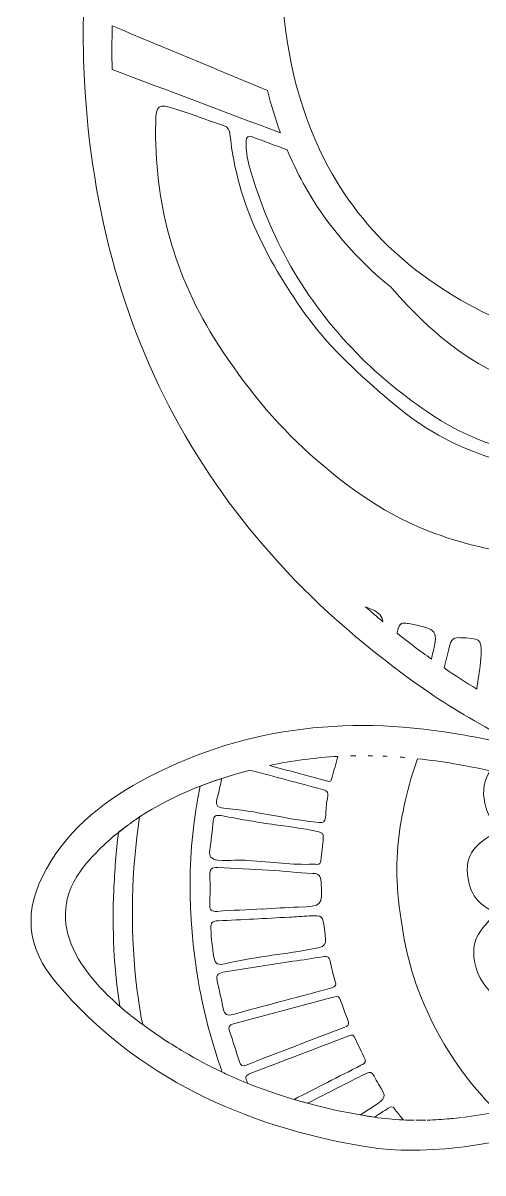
# Model space of a CAD drawing. Extents: x 316 to 1684, y -1896 to -103.
# Drawn here: x 316 to 528, y -903 to -371 of the extents above; entities that cross this region are included whole.
import ezdxf

# ---------------------------------------------------------------- set-up
doc = ezdxf.new("R2010")
doc.units = 0
doc.header["$MEASUREMENT"] = 0
doc.layers.add('Layer 1', color=7, linetype='Continuous')

# ---------------------------------------------------------------- blocks, each defined once
blk = doc.blocks.new('block 2')
at = {"layer": 'Layer 1', "lineweight": 0}
for points, knots in [([(1673.34, -762.19), (1662.42, -742.78), (1645.38, -729.84), (1626.13, -719.79), (1579.9, -695.65), (1530.89, -691.29), (1480.17, -700.46), (1472.26, -701.89), (1464.42, -703.7), (1456.37, -704.91), (1469.08, -697.31), (1482.2, -690.52), (1494.42, -682.22), (1597.01, -612.54), (1651.13, -515.77), (1656.09, -391.82), (1657.77, -349.83), (1651.93, -308.69), (1637.06, -269.34), (1611.07, -200.5), (1565.67, -148.18), (1500.72, -113.18), (1495.34, -110.26), (1489.49, -108.12), (1483.74, -105.96), (1478.61, -104.02), (1473.29, -103.35), (1467.76, -104.63), (1456.24, -107.26), (1452.69, -116.14), (1459.89, -125.56), (1462.54, -129.04), (1465.99, -132.02), (1469.48, -134.7), (1504.07, -161.2), (1530.16, -194), (1547, -234.47), (1562.92, -272.74), (1566.44, -312.54), (1564.66, -353.22), (1563.42, -381.55), (1557.91, -408.96), (1544.9, -434.47), (1526.94, -469.68), (1498.13, -493.38), (1462.73, -508.98), (1403.63, -535.05), (1341.45, -548.51), (1276.91, -549.25), (1244.48, -549.61), (1212.44, -543.11), (1181.42, -534.64), (1141.75, -523.78), (1102.93, -524.66), (1063.01, -531.94), (1042.09, -535.74), (1021.1, -537.48), (1000.09, -537.46), (1000.09, -537.46), (999.91, -537.46), (999.91, -537.46), (978.9, -537.48), (957.91, -535.74), (936.99, -531.94), (897.07, -524.66), (858.25, -523.78), (818.58, -534.64), (787.56, -543.11), (755.52, -549.61), (723.09, -549.25), (658.55, -548.51), (596.37, -535.05), (537.27, -508.98), (501.87, -493.38), (473.06, -469.68), (455.1, -434.47), (442.09, -408.96), (436.58, -381.55), (435.34, -353.22), (433.56, -312.54), (437.08, -272.74), (453, -234.47), (469.84, -194), (495.93, -161.2), (530.52, -134.7), (534.01, -132.02), (537.46, -129.04), (540.11, -125.56), (547.31, -116.14), (543.76, -107.26), (532.24, -104.63), (526.71, -103.35), (521.39, -104.02), (516.26, -105.96), (510.51, -108.12), (504.66, -110.26), (499.28, -113.18), (434.33, -148.18), (388.93, -200.5), (362.94, -269.34), (348.07, -308.69), (342.23, -349.83), (343.91, -391.82), (348.87, -515.77), (402.99, -612.54), (505.58, -682.22), (517.8, -690.52), (530.92, -697.31), (543.63, -704.91), (535.58, -703.7), (527.74, -701.89), (519.83, -700.46), (469.11, -691.29), (420.1, -695.65), (373.87, -719.79), (354.62, -729.84), (337.58, -742.78), (326.66, -762.19), (315.82, -781.5), (317.18, -798.64), (331.61, -815.49), (368.81, -858.94), (417.78, -881), (472.89, -890.53), (504.31, -895.96), (535.11, -888.26), (565.83, -882.51), (590.21, -877.94), (614, -870.13), (639.08, -869.18), (649.66, -868.8), (660.2, -868.1), (670.74, -869.82), (672.19, -870.05), (673.96, -870.13), (674.55, -871.64), (675.23, -873.37), (673.43, -874.11), (672.36, -875.01), (668.06, -878.69), (663.71, -882.32), (659.38, -885.99), (620.72, -918.68), (588.9, -956.77), (568.23, -1003.36), (540.49, -1065.86), (541.29, -1129.7), (560.55, -1194.12), (578.08, -1252.81), (607.58, -1305.64), (640.94, -1356.5), (684.92, -1423.6), (735.47, -1485.8), (785.51, -1548.36), (833.7, -1608.6), (882.43, -1668.47), (924.51, -1733.29), (952.78, -1776.85), (977.69, -1822.09), (992.65, -1872.18), (994.88, -1879.62), (997.22, -1887), (999.91, -1895.77), (999.93, -1895.86), (999.96, -1895.94), (999.99, -1896.03), (999.99, -1896.01), (1000, -1896.01), (1000, -1896), (1000, -1896.01), (1000.01, -1896.01), (1000.01, -1896.03), (1000.04, -1895.94), (1000.07, -1895.86), (1000.09, -1895.77), (1002.78, -1887), (1005.12, -1879.62), (1007.35, -1872.18), (1022.31, -1822.09), (1047.22, -1776.85), (1075.49, -1733.29), (1117.57, -1668.47), (1166.3, -1608.6), (1214.49, -1548.36), (1264.53, -1485.8), (1315.08, -1423.6), (1359.06, -1356.5), (1392.42, -1305.64), (1421.92, -1252.81), (1439.45, -1194.12), (1458.71, -1129.7), (1459.51, -1065.86), (1431.77, -1003.36), (1411.1, -956.77), (1379.28, -918.68), (1340.62, -885.99), (1336.29, -882.32), (1331.94, -878.69), (1327.64, -875.01), (1326.57, -874.11), (1324.77, -873.37), (1325.45, -871.64), (1326.04, -870.13), (1327.81, -870.05), (1329.26, -869.82), (1339.8, -868.1), (1350.34, -868.8), (1360.92, -869.18), (1386, -870.13), (1409.79, -877.94), (1434.17, -882.51), (1464.89, -888.26), (1495.69, -895.96), (1527.11, -890.53), (1582.22, -881), (1631.19, -858.94), (1668.39, -815.49), (1682.82, -798.64), (1684.18, -781.5), (1673.34, -762.19)], [0, 0, 0, 0, 1, 1, 1, 2, 2, 2, 3, 3, 3, 4, 4, 4, 5, 5, 5, 6, 6, 6, 7, 7, 7, 8, 8, 8, 9, 9, 9, 10, 10, 10, 11, 11, 11, 12, 12, 12, 13, 13, 13, 14, 14, 14, 15, 15, 15, 16, 16, 16, 17, 17, 17, 18, 18, 18, 19, 19, 19, 20, 20, 20, 21, 21, 21, 22, 22, 22, 23, 23, 23, 24, 24, 24, 25, 25, 25, 26, 26, 26, 27, 27, 27, 28, 28, 28, 29, 29, 29, 30, 30, 30, 31, 31, 31, 32, 32, 32, 33, 33, 33, 34, 34, 34, 35, 35, 35, 36, 36, 36, 37, 37, 37, 38, 38, 38, 39, 39, 39, 40, 40, 40, 41, 41, 41, 42, 42, 42, 43, 43, 43, 44, 44, 44, 45, 45, 45, 46, 46, 46, 47, 47, 47, 48, 48, 48, 49, 49, 49, 50, 50, 50, 51, 51, 51, 52, 52, 52, 53, 53, 53, 54, 54, 54, 55, 55, 55, 56, 56, 56, 57, 57, 57, 58, 58, 58, 59, 59, 59, 60, 60, 60, 61, 61, 61, 62, 62, 62, 63, 63, 63, 64, 64, 64, 65, 65, 65, 66, 66, 66, 67, 67, 67, 68, 68, 68, 69, 69, 69, 70, 70, 70, 71, 71, 71, 72, 72, 72, 73, 73, 73, 73]), ([(357.07, -372.59), (380.96, -382.54), (404.86, -392.5), (428.76, -402.45), (430.4, -409.08), (432.37, -415.61), (434.72, -422.04), (408.83, -412.28), (382.94, -402.5), (357.04, -392.72), (357.04, -392.72), (357.02, -392.72), (357.02, -392.72), (356.81, -386.02), (356.83, -379.3), (357.07, -372.59)], [0, 0, 0, 0, 1, 1, 1, 2, 2, 2, 3, 3, 3, 4, 4, 4, 5, 5, 5, 5]), ([(592.52, -611.12), (579.77, -614.92), (566.71, -616.46), (553.42, -616.58), (537.02, -616.61), (521.36, -612.7), (506.04, -607.18), (484.13, -599.31), (465.71, -586.06), (448.51, -570.66), (431.85, -555.75), (418.09, -538.54), (405.97, -519.87), (385.71, -488.6), (376.34, -454.29), (377.1, -417.11), (377.26, -409.27), (378.29, -408.4), (385.96, -410.84), (393.52, -413.25), (400.93, -416.15), (408.46, -418.68), (410.52, -419.36), (411.21, -420.55), (411.42, -422.56), (414.63, -454.82), (429.17, -482.47), (447.8, -508.02), (458.18, -522.25), (471.55, -533.95), (484.96, -545.6), (510.83, -568.07), (540.67, -578.42), (574.43, -578.48), (580.38, -578.5), (584.15, -579.96), (586.63, -585.63), (589.36, -591.78), (593.1, -597.46), (596.12, -603.5), (598.82, -608.94), (598.5, -609.34), (592.52, -611.12)], [0, 0, 0, 0, 1, 1, 1, 2, 2, 2, 3, 3, 3, 4, 4, 4, 5, 5, 5, 6, 6, 6, 7, 7, 7, 8, 8, 8, 9, 9, 9, 10, 10, 10, 11, 11, 11, 12, 12, 12, 13, 13, 13, 14, 14, 14, 14]), ([(445.3, -445.34), (455.93, -464.68), (469.73, -480.46), (485.95, -493.57), (485.96, -493.57), (485.98, -493.58), (485.99, -493.6), (486.81, -494.56), (487.65, -495.49), (488.49, -496.44), (503.48, -513.17), (520.17, -527.43), (541.06, -536.2), (546.17, -538.35), (551.37, -540.3), (556.59, -542.15), (560.6, -543.57), (563.73, -546.01), (565.79, -549.67), (569.49, -556.17), (573.13, -562.73), (576.57, -569.37), (578.73, -573.51), (578.11, -574.24), (573.35, -573.99), (548.93, -572.15), (525.64, -566.4), (505.05, -552.64), (492.47, -544.24), (480.68, -534.84), (470.02, -523.94), (445.9, -499.28), (429.51, -470.34), (420.32, -437.2), (419.33, -433.61), (418.77, -429.88), (418.89, -426.08), (418.98, -423.86), (419.92, -423.11), (422.05, -423.95), (427.25, -426.03), (432.54, -427.84), (437.78, -429.81), (440, -435.06), (442.48, -440.24), (445.3, -445.34)], [0, 0, 0, 0, 1, 1, 1, 2, 2, 2, 3, 3, 3, 4, 4, 4, 5, 5, 5, 6, 6, 6, 7, 7, 7, 8, 8, 8, 9, 9, 9, 10, 10, 10, 11, 11, 11, 12, 12, 12, 13, 13, 13, 14, 14, 14, 15, 15, 15, 15]), ([(474.02, -641.14), (475.06, -641.55), (476.1, -641.96), (477.15, -642.38), (480.13, -643.55), (481.7, -645.5), (482.07, -648.04), (479.38, -645.81), (476.69, -643.52), (474.02, -641.14)], [0, 0, 0, 0, 1, 1, 1, 2, 2, 2, 3, 3, 3, 3]), ([(488.58, -653.34), (488.76, -652.66), (488.95, -651.99), (489.13, -651.33), (489.78, -648.78), (491.13, -648.24), (493.37, -648.84), (493.52, -648.87), (493.67, -648.89), (493.82, -648.92), (507.74, -651.49), (507.83, -651.51), (504.44, -665.23), (504.44, -665.25), (504.44, -665.26), (504.44, -665.26), (499.14, -661.51), (493.85, -657.54), (488.58, -653.34)], [0, 0, 0, 0, 1, 1, 1, 2, 2, 2, 3, 3, 3, 4, 4, 4, 5, 5, 5, 6, 6, 6, 6]), ([(510.34, -669.39), (511.19, -666.06), (512.03, -662.73), (512.8, -659.39), (513.52, -656.28), (514.94, -655), (518.04, -655.44), (518.92, -655.57), (519.84, -655.46), (520.74, -655.53), (527.68, -656.06), (527.96, -656.4), (527.21, -666.74), (526.66, -670.78), (526.05, -674.92), (525.42, -679.14), (520.42, -676.09), (515.39, -672.84), (510.34, -669.39)], [0, 0, 0, 0, 1, 1, 1, 2, 2, 2, 3, 3, 3, 4, 4, 4, 5, 5, 5, 6, 6, 6, 6]), ([(461.31, -710.28), (460.33, -713.44), (459.49, -716.65), (458.69, -719.87), (458.32, -721.38), (457.76, -722.24), (456.56, -721.71), (447.4, -719.26), (438.49, -716.87), (429.64, -714.5), (429.64, -714.5), (429.64, -714.5), (429.64, -714.5), (440.23, -712.21), (450.78, -710.84), (461.32, -710.28), (461.32, -710.28), (461.31, -710.28), (461.31, -710.28)], [0, 0, 0, 0, 1, 1, 1, 2, 2, 2, 3, 3, 3, 4, 4, 4, 5, 5, 5, 6, 6, 6, 6]), ([(469.48, -710.02), (468.67, -710.03), (467.85, -710.05), (467.04, -710.07), (467.85, -710.05), (468.67, -710.03), (469.48, -710.02)], [0, 0, 0, 0, 1, 1, 1, 2, 2, 2, 2]), ([(477.24, -710.04), (476.57, -710.03), (475.91, -710), (475.24, -710), (475.91, -710), (476.57, -710.03), (477.24, -710.04)], [0, 0, 0, 0, 1, 1, 1, 2, 2, 2, 2]), ([(483.98, -710.26), (483.33, -710.23), (482.68, -710.21), (482.03, -710.18), (482.68, -710.21), (483.33, -710.23), (483.98, -710.26)], [0, 0, 0, 0, 1, 1, 1, 2, 2, 2, 2]), ([(546.25, -872.38), (542.49, -873.2), (538.73, -873.97), (534.97, -874.67), (519.98, -859.94), (507.73, -841.9), (499.44, -821.05), (493.37, -805.77), (490.56, -789.94), (488.99, -773.66), (487.56, -758.91), (489.23, -744.39), (492.49, -730.29), (493.99, -723.82), (495.87, -717.51), (498.11, -711.36), (509.29, -712.55), (520.46, -714.49), (531.62, -716.97), (528.78, -721.02), (527.83, -726.15), (529.16, -731.86), (530.48, -737.47), (531.11, -738.6), (536.14, -744.04), (529.18, -748.7), (520.8, -752.52), (521.05, -762.68), (521.28, -771.85), (524.89, -779.19), (534.72, -782.41), (531.05, -786.41), (527.31, -789.62), (525.21, -794.5), (520.82, -804.69), (528.58, -823.38), (543.01, -823.91), (547.4, -824.07), (546.59, -825.35), (545.15, -828.17), (536.59, -845.02), (547.46, -865.04), (565.82, -866.35), (568.99, -866.59), (572.08, -866.16), (575.02, -865.02), (577.77, -863.97), (580.45, -862.69), (583.75, -861.25), (583.73, -862.34), (583.79, -863.38), (583.88, -864.38), (571.31, -866.93), (558.77, -869.63), (546.25, -872.38)], [0, 0, 0, 0, 1, 1, 1, 2, 2, 2, 3, 3, 3, 4, 4, 4, 5, 5, 5, 6, 6, 6, 7, 7, 7, 8, 8, 8, 9, 9, 9, 10, 10, 10, 11, 11, 11, 12, 12, 12, 13, 13, 13, 14, 14, 14, 15, 15, 15, 16, 16, 16, 17, 17, 17, 18, 18, 18, 18]), ([(491.98, -710.79), (491.31, -710.74), (490.64, -710.69), (489.97, -710.64), (490.64, -710.69), (491.31, -710.74), (491.98, -710.79)], [0, 0, 0, 0, 1, 1, 1, 2, 2, 2, 2]), ([(371.09, -834.27), (369.75, -827.5), (368.71, -820.65), (367.99, -813.73), (365.34, -788.39), (365.85, -763.23), (369.67, -738.3), (385.1, -728.13), (402.46, -721.45), (420.8, -716.63), (431.89, -719.65), (443, -722.6), (454.1, -725.58), (455.57, -725.98), (457.36, -726.19), (456.47, -729.76), (455.73, -731.79), (455.99, -735.24), (455.53, -738.6), (455.26, -740.51), (454.76, -741.01), (452.57, -740.81), (437.77, -739.51), (423.4, -735.33), (408.59, -734.24), (405.13, -733.99), (404.66, -732.49), (405.47, -729.54), (406.29, -726.54), (407, -723.51), (407.66, -720.47), (404.25, -721.58), (400.89, -722.78), (397.58, -724.07), (391.69, -753.36), (391.46, -783.64), (396.92, -814.83), (399.45, -829.26), (403.12, -843.08), (407.88, -856.3), (401.85, -853.45), (395.93, -850.33), (390.17, -846.89), (384.33, -843.39), (377.68, -839.13), (371.09, -834.27)], [0, 0, 0, 0, 1, 1, 1, 2, 2, 2, 3, 3, 3, 4, 4, 4, 5, 5, 5, 6, 6, 6, 7, 7, 7, 8, 8, 8, 9, 9, 9, 10, 10, 10, 11, 11, 11, 12, 12, 12, 13, 13, 13, 14, 14, 14, 15, 15, 15, 15]), ([(369.67, -738.3), (368.02, -739.39), (366.4, -740.51), (364.79, -741.68), (366.4, -740.51), (368.02, -739.39), (369.67, -738.3)], [0, 0, 0, 0, 1, 1, 1, 2, 2, 2, 2]), ([(402.1, -753.71), (402.66, -749.22), (403.29, -744.73), (403.69, -740.22), (403.91, -737.66), (405.06, -737.25), (407.34, -737.68), (415.12, -739.11), (422.9, -740.56), (430.73, -741.68), (437.84, -742.69), (444.97, -743.46), (452, -745.03), (454.02, -745.49), (454.73, -746.01), (454.53, -747.91), (454.16, -751.42), (453.81, -754.93), (453.4, -758.44), (453.12, -760.94), (451.18, -760.03), (449.78, -760.1), (440.31, -760.55), (430.94, -759.13), (419.73, -758.34), (416.33, -757.81), (411.11, -758.83), (405.87, -758.24), (402.53, -757.86), (401.74, -756.59), (402.1, -753.71)], [0, 0, 0, 0, 1, 1, 1, 2, 2, 2, 3, 3, 3, 4, 4, 4, 5, 5, 5, 6, 6, 6, 7, 7, 7, 8, 8, 8, 9, 9, 9, 10, 10, 10, 10]), ([(346.33, -758.26), (352.01, -751.95), (358.18, -746.5), (364.72, -741.73), (363.12, -742.9), (361.54, -744.11), (359.98, -745.37), (358.71, -754.24), (358.18, -763.21), (357.76, -772.18), (356.93, -790.41), (357.76, -808.3), (360.51, -825.82), (362.2, -827.29), (363.94, -828.73), (365.69, -830.13), (342.1, -811.31), (322.21, -785.01), (346.33, -758.26)], [0, 0, 0, 0, 1, 1, 1, 2, 2, 2, 3, 3, 3, 4, 4, 4, 5, 5, 5, 6, 6, 6, 6]), ([(402.11, -765.51), (401.94, -762.52), (402.83, -761.47), (405.86, -761.68), (413.64, -762.2), (421.45, -762.42), (429.24, -762.9), (436.01, -763.32), (442.78, -764.07), (449.56, -764.37), (452.48, -764.49), (453.4, -765.48), (453.52, -768.38), (453.99, -779.55), (454.09, -779.51), (442.95, -779.95), (437.42, -780.16), (431.89, -780.54), (426.37, -780.84), (426.36, -780.82), (426.36, -780.81), (426.36, -780.79), (419.42, -781.15), (412.47, -781.43), (405.53, -781.92), (402.97, -782.1), (401.93, -781.39), (402.05, -778.7), (402.24, -774.31), (402.35, -769.89), (402.11, -765.51)], [0, 0, 0, 0, 1, 1, 1, 2, 2, 2, 3, 3, 3, 4, 4, 4, 5, 5, 5, 6, 6, 6, 7, 7, 7, 8, 8, 8, 9, 9, 9, 10, 10, 10, 10]), ([(406, -786.26), (416.91, -785.82), (427.81, -785.19), (438.71, -784.61), (441.83, -784.44), (444.94, -784.21), (448.05, -784.01), (454.27, -783.86), (454.27, -783.86), (455.09, -790.02), (456.2, -798.45), (456.14, -798.11), (447.85, -799.62), (434.94, -801.98), (421.8, -803), (409.03, -806.2), (406.31, -806.88), (404.47, -806.42), (403.95, -803.04), (403.29, -798.69), (402.79, -794.38), (402.61, -789.97), (402.49, -787.02), (403.3, -786.37), (406, -786.26)], [0, 0, 0, 0, 1, 1, 1, 2, 2, 2, 3, 3, 3, 4, 4, 4, 5, 5, 5, 6, 6, 6, 7, 7, 7, 8, 8, 8, 8]), ([(409.13, -809.91), (419.61, -808.41), (430.01, -806.37), (440.5, -804.97), (445.09, -804.36), (449.68, -803.71), (454.21, -802.89), (456.66, -802.34), (457.59, -803.48), (457.89, -805.75), (458.13, -807.56), (458.69, -809.34), (459.14, -811.12), (460.64, -817.07), (461.76, -816.38), (455.25, -818.15), (441.16, -821.98), (427.02, -825.61), (412.96, -829.54), (410.04, -830.36), (408.89, -829.75), (408.34, -826.87), (407.51, -822.57), (406.43, -818.31), (405.47, -814.04), (404.78, -810.97), (406.33, -810.31), (409.13, -809.91)], [0, 0, 0, 0, 1, 1, 1, 2, 2, 2, 3, 3, 3, 4, 4, 4, 5, 5, 5, 6, 6, 6, 7, 7, 7, 8, 8, 8, 9, 9, 9, 9]), ([(415.75, -851.42), (414.3, -846.67), (412.79, -841.94), (411.15, -837.26), (410.42, -835.2), (411.19, -834.48), (413.06, -833.98), (428.41, -829.89), (443.74, -825.74), (459.09, -821.65), (460.12, -821.37), (461.53, -820.75), (462.1, -822.18), (463.58, -825.86), (464.86, -829.62), (466.15, -833.16), (466.44, -834.7), (465.45, -835.04), (464.52, -835.4), (449.3, -841.26), (434.07, -847.11), (418.86, -852.99), (417.12, -853.67), (416.29, -853.17), (415.75, -851.42)], [0, 0, 0, 0, 1, 1, 1, 2, 2, 2, 3, 3, 3, 4, 4, 4, 5, 5, 5, 6, 6, 6, 7, 7, 7, 8, 8, 8, 8]), ([(365.8, -830.22), (367.55, -831.61), (369.32, -832.96), (371.09, -834.27), (369.32, -832.96), (367.55, -831.61), (365.8, -830.22)], [0, 0, 0, 0, 1, 1, 1, 2, 2, 2, 2]), ([(419.67, -861.45), (419.5, -861.08), (419.34, -860.71), (419.17, -860.34), (418.26, -858.39), (418.96, -857.58), (420.76, -856.9), (435.83, -851.16), (450.88, -845.36), (465.95, -839.6), (466.83, -839.27), (468.05, -838.55), (468.63, -839.66), (470.53, -843.29), (472.22, -847.04), (473.85, -850.46), (474.16, -852.36), (472.82, -852.59), (471.88, -853.07), (461.59, -858.35), (451.29, -863.6), (441, -868.87), (443.06, -869.48), (445.14, -870.07), (447.22, -870.63), (456.24, -866.04), (465.27, -861.44), (474.28, -856.82), (476.14, -855.86), (477.12, -856.34), (477.96, -858.05), (478.58, -859.32), (479.33, -860.53), (480.05, -861.75), (483.82, -868.1), (483.82, -868.1), (477.47, -872.22), (475.52, -873.49), (473.58, -874.75), (471.63, -876.02), (473.76, -876.39), (475.9, -876.74), (478.03, -877.06), (458.08, -874.04), (438.38, -868.99), (419.67, -861.45)], [0, 0, 0, 0, 1, 1, 1, 2, 2, 2, 3, 3, 3, 4, 4, 4, 5, 5, 5, 6, 6, 6, 7, 7, 7, 8, 8, 8, 9, 9, 9, 10, 10, 10, 11, 11, 11, 12, 12, 12, 13, 13, 13, 14, 14, 14, 15, 15, 15, 15]), ([(413.69, -858.94), (411.74, -858.09), (409.81, -857.21), (407.88, -856.3), (409.81, -857.21), (411.74, -858.09), (413.69, -858.94)], [0, 0, 0, 0, 1, 1, 1, 2, 2, 2, 2]), ([(419.67, -861.45), (417.7, -860.66), (415.74, -859.83), (413.79, -858.98), (415.74, -859.83), (417.7, -860.66), (419.67, -861.45)], [0, 0, 0, 0, 1, 1, 1, 2, 2, 2, 2]), ([(488.1, -874.1), (489.45, -875.81), (490.54, -877.19), (491.36, -878.36), (486.94, -878.15), (482.53, -877.74), (478.12, -877.08), (480.23, -875.7), (482.35, -874.34), (484.46, -872.96), (485.73, -872.13), (486.75, -871.9), (487.61, -873.41), (487.75, -873.65), (487.93, -873.88), (488.1, -874.1)], [0, 0, 0, 0, 1, 1, 1, 2, 2, 2, 3, 3, 3, 4, 4, 4, 5, 5, 5, 5]), ([(513.38, -877.76), (515.03, -877.61), (516.68, -877.43), (518.33, -877.24), (516.68, -877.43), (515.03, -877.61), (513.38, -877.76)], [0, 0, 0, 0, 1, 1, 1, 2, 2, 2, 2]), ([(518.95, -877.16), (524.3, -876.52), (529.64, -875.67), (534.96, -874.67), (529.64, -875.67), (524.3, -876.52), (518.95, -877.16)], [0, 0, 0, 0, 1, 1, 1, 2, 2, 2, 2]), ([(491.37, -878.36), (493.07, -878.43), (494.76, -878.47), (496.46, -878.49), (494.76, -878.47), (493.07, -878.43), (491.37, -878.36)], [0, 0, 0, 0, 1, 1, 1, 2, 2, 2, 2]), ([(497.32, -878.5), (498.83, -878.5), (500.34, -878.49), (501.84, -878.45), (500.34, -878.49), (498.83, -878.5), (497.32, -878.5)], [0, 0, 0, 0, 1, 1, 1, 2, 2, 2, 2]), ([(502.53, -878.43), (506.06, -878.33), (509.59, -878.11), (513.11, -877.79), (509.59, -878.11), (506.06, -878.33), (502.53, -878.43)], [0, 0, 0, 0, 1, 1, 1, 2, 2, 2, 2])]:
    blk.add_open_spline(points, degree=3, knots=knots, dxfattribs=at)

msp = doc.modelspace()

# ---------------------------------------------------------------- block references
at = {"layer": 'Layer 1'}
msp.add_blockref('block 2', (0, 0), dxfattribs=at)

doc.saveas('drawing.dxf')
